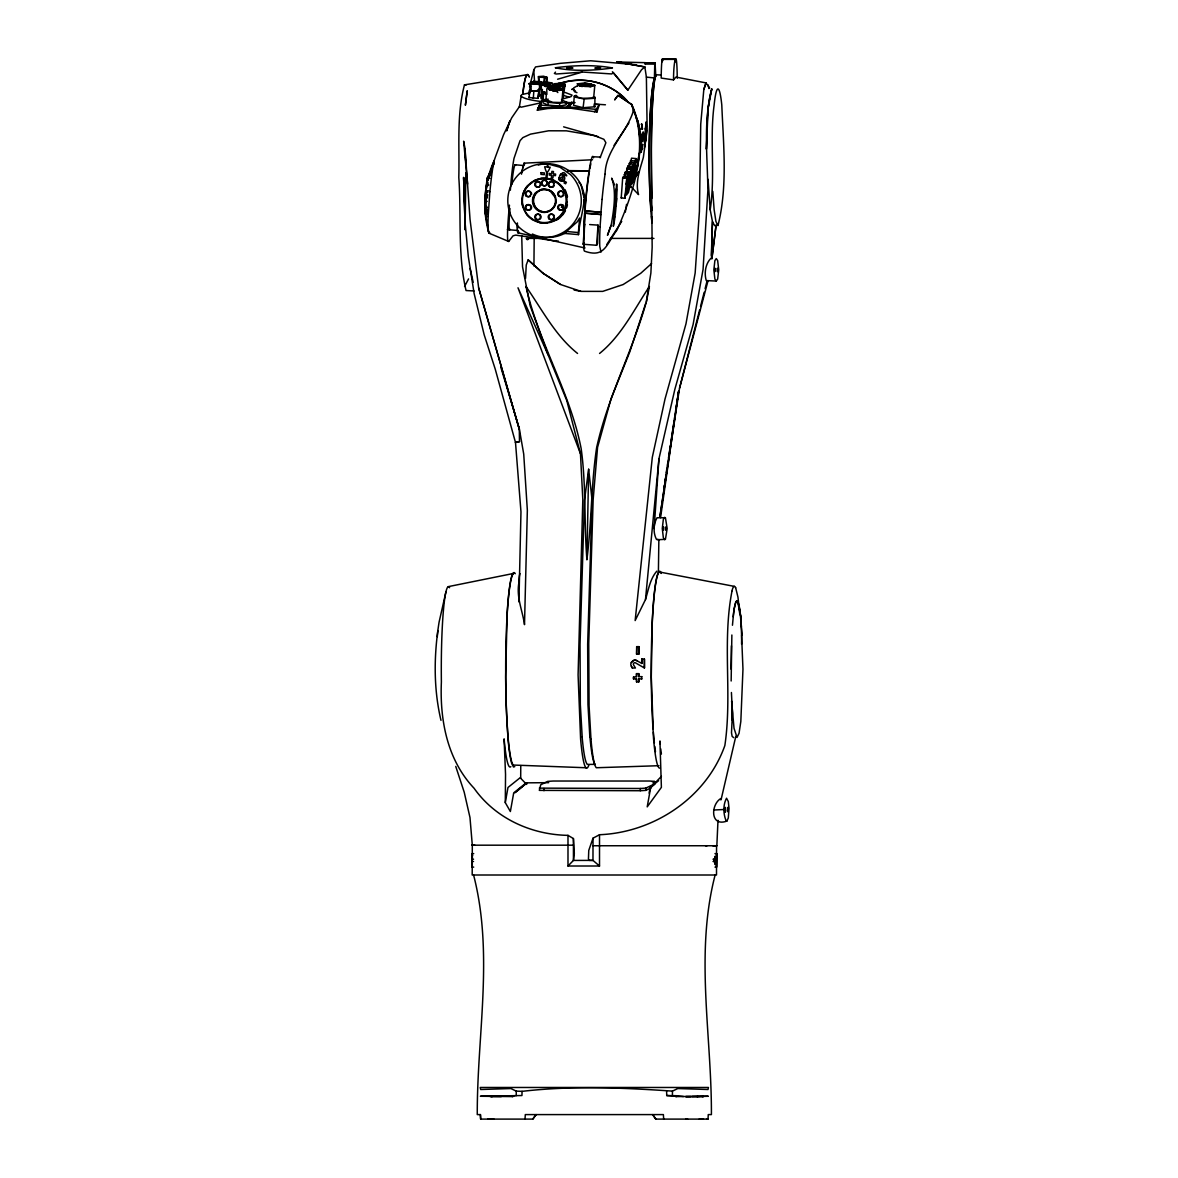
<?xml version="1.0" encoding="UTF-8"?>
<svg xmlns="http://www.w3.org/2000/svg" width="1178" height="1178" viewBox="0 0 1178 1178"><rect width="100%" height="100%" fill="white"/><g stroke="black" fill="none" stroke-linecap="round" stroke-linejoin="round"><path stroke-width="1.5" d="M478.636 287.815L519.307 429.278L478.636 287.815L470.022 219.285L465.045 148.605L463.646 141.198L467.592 184.062M448.185 586.777A82.431 7.112 -90 0 0 441.382 681.974C439.747 719.861 447.139 759.825 474.071 788.244C495.423 818.504 531.44 834.731 567.987 835.364L567.987 866.007L599.514 866.007L599.514 834.731C654.143 832.478 706.461 797.55 724.853 745.556C732.392 694.726 722.04 642.26 731.95 591.297M567.987 866.007L573.45 860.426L573.421 838.559L567.987 835.364M599.514 834.731L593.02 838.176L592.976 860.396L599.514 866.007M633.19 110.482A63.435 62.228 26.3 0 1 640.832 139.446L640.832 141.654L642.069 140.315L640.744 143.863A63.421 62.228 26.3 0 1 640.287 148.678M716.401 867.126L716.651 853.623L716.651 867.126L714.972 867.126M538.935 82.563L538.243 76.585L543.588 76.202L547.284 77.586L546.813 82.887M672.432 1095.643L672.447 1091.122L677.792 1088.546L708.007 1089.503L708.434 1087.471L480.241 1087.471L480.683 1089.503L510.899 1088.546L516.244 1091.122L516.259 1095.643M465.825 172.548L465.251 218.136L463.617 177.495L465.222 229.754L463.617 177.495M510.854 766.613A97.862 8.526 90 0 1 504.096 738.871L505.539 774.417L505.288 802.616L510.368 811.524L513.711 792.868L525.889 783.105L526.684 784.43L520.691 778.29L520.764 765.597M644.484 659.017L644.44 668.014L644.351 659.017L641.73 659.017L641.701 663.464L641.863 659.017M741.58 644.189L741.639 635.001M578.383 232.537L578.531 234.628L564.321 233.406L577.367 221.714L579.635 217.989L578.383 232.537L567.178 231.565M731.155 681.002L731.862 635.001M533.928 265.992L534.194 236.984M711.792 88.968C706.108 108.376 707.522 129.168 706.373 149.179L708.14 108.052L711.792 88.968C703.075 122.085 707.58 156.968 707.86 190.748L703.06 269.482L693.091 324.554L674.876 389.241L658.944 458.802L645.485 599.558L635.148 620.57L652.303 457.329L665.025 398.974L685.979 323.817L695.153 273.031L699.423 211.436L700.733 124.146L703.811 89.543L705.99 82.902L675.936 77.071L673.521 79.883L661.197 78.072A21.381 1.311 -90 0 1 662.213 59.386L675.421 59.386L675.436 61.816L675.936 58.9A21.381 1.311 -90 0 1 677.232 78.234M518.88 582.801C516.244 597.467 522.531 610.513 524.505 624.649L527.346 510.236L523.724 454.09L519.307 428.733L500.886 367.462M712.793 845.745L716.563 845.73L716.504 875.004L472.187 875.004L472.304 845.171L469.978 817.503L464.22 792.22L455.753 766.422M538.891 82.534L538.964 77.174L547.284 77.586M658.399 572.42L658.855 539.509M539.509 89.013L538.964 96.419L539.539 88.291L541.365 82.401L539.715 81.341L530.718 81.812L540.555 84.006L539.627 89.013M558.843 179.041L559.727 175.64L562.628 172.783A2.871 2.871 89.3 0 1 564.365 172.857C571.845 180.352 558.961 170.633 562.922 175.728A2.4 2.4 0 0 1 564.498 177.112C566.427 181.868 557.916 183.046 558.858 177.849M636.665 654.143L636.797 646.648M638.785 654.143L638.918 646.648M525.535 278.435L526.257 265.006L528.142 259.882L543.102 273.325L560.492 284.458L543.058 273.296M645.868 303.482C631.923 352.502 607.524 397.766 596.613 447.728C591.076 484.776 591.709 522.443 586.894 559.624L588.661 469.242L592.092 500.223L587.66 644.395L587.969 704.562L589.825 736.751M518.938 601.899L520.971 511.812L515.493 442.457L495.246 369.17L484.158 334.743L474.174 293.764L468.299 256.377L465.001 221.773M593.521 157.837A47.532 3.416 -85.1 0 0 584.759 211.009L583.684 247.63A47.532 3.416 -85.1 0 0 584.465 251.12C605.109 258.483 606.331 243.993 617.022 230.004C634.044 191.587 649.579 145.159 631.496 104.489L618.008 95.33L631.835 104.547C642.084 127.651 643.114 154.716 633.293 178.069M584.288 232.802L584.656 213.085L600.971 214.499L601.133 212.29L584.818 210.877L601.133 212.29M624.031 177.849L624.841 173.107L628.713 173.446L626.932 185.402L627.256 193.472L626.46 195.077L626.254 188.951L624.885 198.272L621.218 197.948L622.676 177.922L623.191 176.788L626.902 177.098L626.372 184.46L628.713 173.446M628.89 166.849L629.7 162.24L634.073 162.608L632.277 174.58L632.601 182.649M711.468 258.159L712.454 221.611L710.187 209.743L708.052 179.292M672.447 1091.122C622.455 1087.677 572.052 1085.542 522.075 1091.358L521.942 1095.54L480.374 1096.262L512.813 1096.585L512.533 1095.702M624.723 176.656L624.841 173.107M711.365 255.479L712.454 221.611L714.693 225.72M726.885 821.081L726.252 821.081C723.248 814.292 722.894 804.795 726.546 798.228L728.298 801.511L729.035 808.432L728.298 818.003L726.885 821.081C710.231 827.221 710.702 804.883 720.509 798.699L721.378 798.419L735.823 736.294M488.134 179.174L488.266 175.802L487.088 178.187L484.88 199.715L485.91 194.635M630.51 163.771L631.511 158.191L636.061 158.588L635.34 177.112L634.692 178.423L634.824 175.169L631.806 184.239L631.599 178.114L630.23 187.435L632.262 166.275L628.051 165.921L627.535 167.055L631.702 167.409M731.42 645.794L731.052 669.148M589.663 224.556L598.041 225.131L597.57 243.552L596.598 245.289L583.169 244.244L584.597 224.026L583.743 227.634M563.526 86.568L562.996 98.496L565.116 84.315L562.083 83.373L554.573 83.682L557.047 84.875L565.116 84.315L563.526 86.568L561.788 84.86M715.694 845.745L716.842 845.745L717.991 820.315L717.77 821.11M614.445 217.871C614.651 212.379 613.488 223.791 614.342 219.034M616.227 198.36L615.667 206.076M731.42 692.502L732.451 713.043L731.494 732.804L732.127 736.338L733.658 737.634M563.084 87.835L562.613 89.13L564.704 86.303L560.566 86.981L552.894 85.287L558.004 84.963L564.704 86.303L563.084 87.835L562.039 100.439M600.073 226.721L600.971 214.499M576.086 95.285L574.275 96.11L573.553 105.254L583.095 107.728L594.875 106.771L594.919 96.994M655.91 1119.1L652.656 1114.594L655.748 1119.1L708.022 1119.1L708.258 1114.594L711.409 1114.594C711.733 1034.917 694.726 953.665 715.12 875.004M544.236 83.167L544.545 77.866L544.089 83.152M546.194 83.888L546.592 76.806M612.383 71.77L627.845 90.161L641.509 69.796L644.852 66.925L616.963 61.933L644.852 66.925L646.383 77.115L647.149 129.079L643.365 157.322C640.125 169.293 634.898 182.06 638.564 194.591L630.333 186.006M487.353 196.255L485.645 196.122L485.469 201.276L487.206 201.379M640.685 145.719L640.699 146.941L638.137 121.511L635.619 116.725M525.005 1119.1L525.314 1114.594L663.376 1114.594L663.685 1119.1M654.129 528.51L658.944 458.802M485.984 193.663L484.938 210.626L488.929 233.141L508.675 241.446L513.063 235.806L515.728 235.099L554.102 240.768M486.352 188.495L487.029 181.883L495.246 157.425L503.624 134.601L511.738 117.756L519.527 106.462L521.191 107.183L540.79 102.839L541.011 101.47A25.209 4.535 4.2 0 1 522.075 94.49L529.334 92.929M537.993 98.363L538.964 90.294L537.993 98.363L529.055 97.597L530.026 89.528L529.761 93.106M530.291 92.061L530.542 88.468M533.31 98.437L533.825 91.266L529.585 90.426M564.733 102.81L573.686 102.751L566.854 102.471L569.151 103.87L567.222 107.478L540.835 108.361L539.465 107.345L539.657 104.577L542.013 100.351L545.576 100.66L542.013 100.351M543.043 100.277L543.559 93.224L546.312 94.476L545.797 101.544M548.182 99.143L543.176 100.086L542.97 102.839L547.917 105.092L559.535 106.108L566.206 104.842L566.412 102.088L561.464 99.821M547.917 105.092L548.109 102.339L543.176 100.086M559.535 106.108L559.727 103.34L566.412 102.088M616.079 206.106L616.639 198.39A22.5 1.62 -85.1 0 0 616.624 183.989L613.267 226.279L613.576 225.602A22.5 1.62 -85.1 0 0 616.079 206.106L616.639 198.39M624.885 198.272L626.902 177.098M628.905 173.048L625.017 172.71L625.518 171.576L629.464 171.914C624.635 214.897 631.923 181.206 631.202 168.395L627.094 168.042L626.829 173.063M629.464 171.914L628.507 186.816L631.202 168.395M632.262 166.275L631.717 173.637L634.073 162.608M594.11 104.209L599.308 104.636L596.922 112.043L569.18 107.964L571.61 102.339L575.07 102.619M547.196 100.174L552.732 102.324L560.433 102.501L562.466 101.264M539.657 104.577L541.1 105.122L540.835 108.361L540.098 107.669M489.871 191.719L488.252 214.823A37.667 2.621 -85.1 0 0 488.31 231.315L488.929 233.141L489.754 232.581M600.971 212.334L602.076 199.45M445.947 591.798L439.114 621.999C433.872 654.526 433.371 688.143 440.984 720.347M522.767 195.239A22.5 22.441 89.5 0 1 546.077 178.202C545.591 172.886 547.917 172.93 550.229 167.261L544.648 166.79C546.018 172.739 548.256 173.122 546.783 178.261L554.043 180.263L560.11 184.445A22.5 22.441 89.5 0 1 563.408 212.835L563.158 213.203A22.5 22.441 89.5 0 1 522.119 199.907M547.372 163.919L547.755 167.055L547.372 163.919A36.842 36.739 89.5 0 0 514.418 179.557L512.666 182.325A36.842 36.739 89.5 0 0 565.661 230.8L568.046 228.974A36.842 36.739 89.5 0 0 570.638 174.727L560.021 167.247L548.02 163.978M437.303 636.635L437.833 630.598M732.451 625.253L733.909 609.821L735.838 601.87L737.016 600.868L739.048 604.977L740.829 616.845L742.965 669.148L740.829 721.451L739.048 733.305L737.016 737.428L734.027 728.284L731.597 701.087M583.684 247.63L584.126 242.742M576.764 95.757L575.865 96.552L581.402 98.304L593.638 98.068L594.802 85.346L586.541 83.285L577.087 83.785L579.591 85.626L584.965 86.45L590.723 86.583L594.802 85.346M542.557 91.295L542.042 96.684L542.484 95.786M645.338 129.256L644.675 147.088L645.75 139.49L645.279 141.816L645.235 134.248C645.618 140.167 645.441 125.428 646.045 134.587L646.295 132.054L646.118 138.341L646.619 130.596L645.677 128.49L645.338 129.256L646.207 121.835A138.489 133.718 -6.8 0 1 646.339 126.753L646.074 125.575L645.441 128.785M598.041 225.131L596.598 245.289M486.543 188.421L487.029 183.783M632.674 182.502L634.883 160.959L636.061 158.588M541.527 97.73L542.395 89.395M641.082 147.162L642.452 147.147L642.761 144.231L640.95 149.429M712.072 250.899L712.454 247.247M530.704 86.377L529.894 89.881L530.91 90.677L537.065 91.192L538.699 90.765L540.334 84.507L538.596 83.27L531.249 82.725L528.893 83.682L530.38 85.302M583.095 107.728L584.17 98.967L595.317 98.23M711.836 258.998L716.077 225.175M711.998 257.923L716.077 225.234M529.54 86.981L533.825 69.796L535.578 66.91L560.301 63.347L590.664 60.77L636.311 64.775M588.661 469.242L584.465 500.223L580.032 644.395L580.327 704.562L582.182 736.751M640.994 152.33L642.452 147.147M660.563 517.672L678.602 391.39L675.583 411.21M710.187 209.743C715.517 175.154 709.465 139.829 714.133 105.019A68.28 5.949 90 0 1 721.79 105.019C723.425 144.909 727.813 186.757 717.962 225.616L715.929 221.493L714.133 209.64L712.808 191.469M541.085 101.337L537.33 110.246L547.844 108.538L566.927 107.625L569.151 103.87L566.986 102.471L569.151 103.87M487.486 194.503L485.778 194.355L486.102 192.191L487.81 192.338M547.682 85.994L551.451 87.29L554.234 86.789L547.682 85.994L548.418 88.129L551.378 86.038L550.141 84.566L543.294 83.756L541.394 84.728L541.07 98.643L543.912 99.188M678.602 391.39L659.886 516.906L679.529 388.239L699.614 310.02M663.818 488.679L664.363 485.086M664.907 481.478L665.452 477.87M666.277 472.466L666.822 468.859M667.381 465.266L667.926 461.658M668.471 458.051L670.385 445.446M670.93 441.838L673.949 422.019M674.493 418.411L675.038 414.803M485.645 196.122L486.278 189.467L486.691 193.133L486.102 192.191M605.065 174.211C605.654 149.385 627.226 132.628 633.543 110.276L631.496 104.489M552.173 86.657L552.673 83.476L551.113 82.725L541.777 82.313L543.029 84.006L552.673 83.476M625.327 212.114L626.534 204.354M519.365 106.977L521.206 95.698M614.415 213.748L614.916 210.685M521.574 172.444L524.077 163.168L592.534 159.752M521.501 174.167L522.325 169.912M505.288 802.616L507.983 787.478L520.308 777.598L520.691 778.29M493.096 165.848L494.245 160.429C483.76 183.267 481.979 209.007 488.929 233.141M514.83 792.838L526.89 782.84L548.712 782.663M641.333 152.33L641.362 149.945M649.107 793.118L650.109 787.508L658.62 780.675M661.418 776.346L650.683 787.493L647.208 806.871L661.388 787.36L659.945 740.962L660.254 744.084M645.279 64.466L645.249 63.067L654.777 63.317L654.423 77.954A82.327 7.171 90 0 0 649.284 141.728A82.327 7.171 90 0 0 651.979 222.863M646.457 301.73L649.402 286.475C634.103 309.593 621.498 335.715 599.558 353.459M539.215 85.965L540.334 84.507L528.893 83.682L531.116 84.625M487.147 184.872L487.751 182.399L487.707 185.844L487.147 184.872L488.87 185.02M561.302 179.939C558.313 175.257 566.485 177.731 561.302 179.939M583.67 242.756L583.169 244.244M528.51 94.004L529.364 90.559M700.527 306.471L704.179 292.247M705.092 288.684L706.918 281.571M522.649 168.292L523.621 165.642M679.529 388.239L707.904 281.248M645.485 599.558C648.474 589.928 649.976 578.943 656.823 571.168M577.514 86.347L578.28 83.771L584.656 83.314L591.003 83.977L593.756 85.361L591.165 86.436L583.375 86.053L578.619 84.978L578.28 83.771L581.284 85.582L584.656 83.314L591.238 86.406L591.003 83.977M546.062 82.401L549.699 82.696L546.062 82.401L546.43 84.58M506.746 130.891L509.75 121.201M526.831 74.759L464.471 84.86C456.519 114.855 459.626 146.705 458.802 177.436C461.496 214.838 457.417 253.771 466.046 290.539L474.012 290.966M692.016 1096.512L708.317 1096.262L675.863 1096.585L676.157 1095.702L683.446 1096.512M645.249 63.067L655.071 63.023L655.748 75.274M703.811 89.543L705.99 82.902L709.716 88.203M720.877 799.95L721.378 798.419M506.731 130.463L509.824 121.172M588.941 764.728L588.676 765.538A98.981 8.629 -90 0 1 580.592 738.93L578.089 674.92L582.815 499.619L580.459 453.707L566.795 400.623L548.079 354.799L517.996 287.785L580.459 453.707M610.984 225.41L607.465 235.305L611.132 225.396C613.223 213.321 617.081 191.999 611.647 178.143L614.518 184.799M540.113 185.461A2.812 2.798 0 0 0 537.139 181.603A2.812 2.798 0 0 0 535.283 186.095A2.812 2.798 0 0 0 540.113 185.461L540.187 185.226M593.02 838.176L588.764 850.413L588.44 859.101L589.162 860.352L592.976 860.396L573.45 860.426L574.319 853.373L573.421 838.559M491.992 170.103L487.029 181.883L492.036 170.486M651.419 787.67L645.838 790.379L640.317 790.732L539.318 790.379L540.746 784.754L547.726 781.382L553.248 781.029L649.608 781.029L654.232 781.382L654.246 783.635M654.232 781.382L652.803 784.754L645.824 788.126L640.302 788.494L539.303 788.126M569.18 107.964L571.61 102.339M621.218 197.948L621.557 197.197M573.509 89.175L571.816 89.425L573.509 89.175L574.496 91.722L576.97 92.65M537.33 110.246L537.786 109.245M538.537 107.64L540.039 104.444M489.076 174.153L489.871 172.562M490.887 170.486L491.447 169.367M491.933 168.366L492.492 167.247M493.67 164.861L494.23 163.727M529.055 97.597L529.496 96.699M539.465 107.331L541.379 103.458M571.021 67.485C557.842 68.574 581.461 68.545 569.107 67.485M572.14 68.191L567.295 68.191L572.552 68.029M600.662 67.853L595.052 68.029L599.042 67.485M654.968 62.92L654.806 64.466L654.777 63.317M638.712 172.415L633.631 179.262L639.124 171.576L637.799 173.726M599.308 104.636L594.566 111.807M464.574 286.475L468.564 278.906M578.531 234.628C579.311 222.274 583.493 210.759 584.244 198.419C583.92 175.964 559.727 158.706 538.287 165.053M606.817 244.479L621.734 221.376M614.062 145.409L628.934 122.924M636.223 166.878L635.384 168.115C636.694 164.67 639.669 165.965 636.93 165.951M644.44 668.014L635.826 663.037A1.502 1.502 0 0 0 633.646 665.084L635.457 668.014L632.291 668.014L631.364 666.395A4.123 4.108 0 0 1 631.246 662.507L633.146 660.637A4.123 4.094 -25.8 0 1 637.033 660.77L641.833 663.464M631.379 662.507L633.263 660.637A4.123 4.094 -25.2 0 1 637.151 660.77M532.765 1119.1L536.034 1114.594L532.927 1119.1L480.668 1119.1L480.418 1114.594L477.267 1114.594C477.002 1034.917 493.906 953.679 473.585 875.004M632.763 180.087L639.124 171.576L633.013 179.336L636.282 174.977M633.366 178.791L638.579 172.165M632.866 179.881L639.124 171.576L634.824 176.862M635.104 177.377L636.547 175.448M560.345 174.624L561.096 173.696M558.328 83.373L557.812 83.977L562.201 83.947L558.328 83.373L560.905 85.817M563.143 205.296L561.376 207.372L563.747 206.062L563.143 205.296A2.812 2.798 0 0 0 559.182 205.487A2.812 2.798 0 0 0 559.359 209.448L561.258 210.185A2.812 2.798 0 0 0 563.629 208.874M640.935 136.339L643.026 136.339L643.041 139.372L640.979 139.49M643.806 135.47L643.173 131.833L641.583 135.352L642.967 141.772L643.806 135.47L641.362 135.47M642.452 129.006L641.627 124.014L642.452 129.006L640.861 129.02M563.909 180.352L562.51 181.324M651.581 263.548L640.729 273.296L623.28 284.458M662.36 61.727L662.492 58.9A21.381 2.415 -90 0 1 663.229 59.916M548.374 88.806L549.625 90.073L555.736 89.926L558.195 87.849L562.259 89.086L561.582 89.97L555.383 90.308L547.785 88.232L552.276 87.393L563.496 89.366L559.035 90.47L548.374 88.806L551.348 87.628L558.195 87.849L560.11 89.837M554.897 87.864L556.163 86.819L546.99 85.302L544.825 86.347L551.407 87.761M516.185 791.763L526.89 782.84M650.683 787.493L654.924 784.077M555.515 72.108L554.367 73.448L556.075 74.008L582.83 72.064L611.794 73.949L613.252 72.521L627.845 90.161M535.563 192.691L541.733 189.113L548.757 189.732A11.809 11.78 89.5 0 1 554.558 206.4A11.809 11.78 89.5 0 1 537.374 210.244A11.809 11.78 89.5 0 1 535.563 192.691L536.019 193.059M657.191 539.789L665.437 539.303L667.175 528.539L665.437 517.76L657.029 517.775C653.378 524.151 653.068 532.736 656.426 539.303L657.825 539.303M485.778 194.355L485.498 203.308L485.086 198.787L485.469 201.276M664.731 517.289L663.347 519.307L662.286 528.539L663.347 537.772L664.731 539.789M716.283 281.056L717.667 279.053L718.727 269.821L717.667 260.588L716.283 258.571L714.884 260.588L713.839 269.821L714.884 279.053L716.283 281.056L706.285 280.585C704.061 273.429 705.416 264.019 710.658 258.571M595.553 67.706L600.397 67.706L595.302 68.191M579.429 85.611L585.672 84.772L591.017 85.935L590.119 86.598L585.672 84.772L579.429 85.611L582.388 86.48M566.265 232.464L564.512 233.332M581.785 86.509L585.672 84.772M552.88 91.383L555.383 90.308L557.857 92.561M623 284.59L602.709 291.378L581.078 291.378L574.098 290.038M557.592 79.235L582.271 72.064M533.914 180.705L541.335 178.349L549.125 178.688M554.308 185.432A2.812 2.798 0 0 1 553.012 186.846L552.084 187.14A2.812 2.798 0 0 1 548.948 184.887A2.812 2.798 0 0 1 551.024 181.633A2.812 2.798 0 0 1 554.396 183.503M514.786 766.613L513.49 767.011L511.767 763.565A97.862 8.526 -90 0 1 507.895 737.295L506.746 716.195A95.816 8.349 90 0 1 513.976 573.362L448.362 586.615L449.613 587.719M675.863 1096.585L677.217 1096.217L666.733 1095.54L666.615 1091.358M558.828 90.176L555.648 89.204L549.625 90.073L551.348 87.628L555.736 89.926M578.427 85.199L573.701 87.849L573.598 89.543L575.482 91.104M537.875 83.167L541.365 82.401M519.469 441.632L515.478 442.427L519.469 441.632L519.307 428.733M562.348 98.996L571.035 96.655L572.052 95.123L565.219 92.502M515.11 1095.658L511.473 1096.217L512.813 1096.585M551.422 85.965L545.34 86.023L541.394 84.728M713.618 810.022L724.087 809.507M553.778 91.089L557.061 90.956M658.958 765.7L596.318 767.747A98.981 8.629 -90 0 1 590.958 739.121M696.964 1096.6L699.217 1096.6M698.098 1096.6L685.773 1096.6L690.779 1096.6M567.472 171.208L589.471 170.869A44.293 3.181 -85.1 0 0 586.202 196.859M533.825 91.266L538.523 91.192M570.77 108.214L537.772 107.669M641.627 124.014L641.288 124.353M641.126 135.956L643.394 135.941M552.261 186.86L553.012 186.846M558.608 209.448A2.812 2.798 0 0 0 563.246 207.976A2.812 2.798 0 0 0 559.653 204.692A2.812 2.798 0 0 0 558.608 209.448L559.359 209.448M652.376 781.824L656.013 781.794M471.745 859.248L473.527 859.248M473.718 867.126L472.039 867.126L472.039 853.623L472.702 855.788M471.73 845.186L474.822 845.186M702.221 1096.6L703.31 1096.6L699.599 1096.6M501.283 1096.6L491.182 1096.6M490.166 1119.1L492.286 1119.1L490.931 1119.1M702.132 1119.1L703.413 1119.1L699.202 1119.1M662.345 59.018L675.671 59.018M654.997 64.083L645.47 64.083L645.441 62.67L617.007 61.963L625.091 63.082M640.876 144.585L642.437 144.585M640.92 147.5L642.128 147.5M641.362 148.575L642.673 148.575M641.112 149.076L642.187 149.076M537.094 238.398L526.213 238.398A82.327 7.171 -90 0 0 528.701 238.398M610.381 238.398L653.937 238.398M636.459 676.643L636.444 673.639L638.815 673.639L638.829 676.643M636.635 681.885L636.606 678.896L633.469 678.896L633.469 677.379L636.591 676.643L636.576 673.639M641.833 676.643L638.712 676.643L638.697 673.639M641.863 678.896L638.726 678.896L638.756 681.885M594.993 764.389L587.336 764.389A95.609 8.334 -90 0 1 582.153 737.134M573.421 845.186L471.936 845.186M593.02 845.745L716.842 845.745M705.475 845.745L707.065 845.745M472.039 853.623L473.718 853.623M714.972 853.623L716.651 853.623M713.029 859.248L715.62 859.248L715.606 861.501L713.927 861.501L713.927 859.248M471.745 861.501L473.527 861.501M713.029 861.501L715.134 861.501L715.134 864.505L714.722 861.501M487.663 1119.1L493.935 1119.1M685.773 1119.1L687.657 1119.1M706.609 1119.1L708.022 1119.1M490.181 1096.6L492.286 1096.615M568.017 170.589L589.471 170.869M666.733 1095.54L676.157 1095.702M570.078 67.455L571.463 68.324L567.119 67.853M546.71 189.673L550.317 191.16L555 197.256A11.25 11.22 89.5 0 1 535.401 207.505L533.605 204.044A11.25 11.22 89.5 0 1 546.71 189.673L548.757 189.732M585.952 767.747L513.284 765.052A96.272 8.393 90 0 1 505.642 677.159L507.144 613.252A96.537 8.408 -90 0 1 515.272 573.701M516.244 1091.122L522.075 1091.358M539.48 222.627L547.255 222.951M592.505 156.718L600.471 157.116L600.073 157.778L605.89 142.715L603.872 139.298L594.522 135.617L566.427 130.832L548.639 130.787L530.527 134.13L522.855 137.62L520.028 140.712L514.035 158.308A44.543 3.401 -86.5 0 0 510.354 190.203M539.259 95.168L542.646 95.506M533.619 81.356L537.61 82.195L533.619 81.356L534.665 83.564M594.434 104.076L605.433 104.783M555.515 240.872L558.357 241.078M600.809 214.543L584.597 213.233M571.242 108.258L540.555 107.758M548.109 102.339L559.727 103.34M630.436 160.576L634.883 160.959M628.978 163.845L633.278 164.213M626.593 169.176L630.642 169.529M514.801 164.743L523.842 165.524M624.119 174.712L627.918 175.036M622.676 177.922L626.343 178.231M487.088 178.187L489.886 178.438M486.661 209.537L485.233 210.052L485.145 206.577L487.118 207.181M485.395 207.033L488.252 214.823L484.806 198.935L485.483 210.494L487.206 210.641M485.483 210.494L487.707 211.333M485.056 211.775L487.074 212.6L485.056 211.775L484.953 209.389M487.633 216.531L485.896 216.384L485.616 212.894L487.339 213.041M485.616 212.894L487.839 213.733M507.409 229.592L518.246 230.535M487.044 190.762L488.767 190.91M541.1 105.122L567.222 107.478M569.269 107.007L596.848 109.407L596.922 112.043M598.1 67.455L600.397 67.706M646.383 77.115L654.423 77.954M485.792 196.358L487.515 196.549M551.142 89.661L555.28 90.161M660.946 75.009L655.881 74.774A82.902 5.065 -90 0 0 651.301 149.429L652.156 247.321L650.874 273.09L646.324 301.553L629.759 351.942L611.073 398.679L597.57 447.301L593.152 499.619L588.735 643.527L589.074 705.784L590.973 739.033M486.175 194.885L487.898 195.106M617.566 62.051L621.277 62.552M538.891 95.123L541.085 95.418M587.896 85.92L591.238 86.406M584.17 98.967L575.173 97.156L574.275 96.11M567.531 67.706L571.463 68.324M626.829 63.376L630.274 63.965M626.858 63.347L631.467 64.157M545.296 92.12L541.865 91.457L544.516 92.017M659.695 768.13A98.996 8.629 -90 0 1 653.525 738.444L652.332 717.063A97.126 8.467 -90 0 1 659.665 572.037L734.395 586.394M464.471 84.86L466.017 85.184M517.893 232.788L584.965 248.013A44.293 3.181 -85.1 0 1 584.303 246.732M563.599 126.841L598.277 136.692M485.851 197.448L487.545 197.933M560.772 284.59L580.887 291.349M541.777 82.313L544.265 83.579M508.675 241.446L507.983 241.048A44.528 2.989 -83.6 0 1 509.456 205.134M563.32 175.89L564.483 177.112M537.595 89.881L538.699 90.765M577.559 353.459C555.265 335.642 542.027 309.519 525.977 286.475C538.434 342.518 570.24 392.171 581.181 448.744C586.261 485.439 584.008 522.723 586.894 559.624M528.142 259.882L543.102 273.325M556.325 181.662L562.083 186.934L565.69 193.855M526.522 214.367L532.265 219.638M627.27 100.778L623.545 97.111A64.245 63.023 26.3 0 0 558.946 83.609M631.069 103.767L631.835 104.547M579.046 182.516L580.769 184.269M555.648 89.204L556.664 90.323M593.889 105.652L594.875 106.771M601.03 252.107L599.779 246.496A47.017 3.372 -85.1 0 1 600.103 226.603M553.454 86.038L554.941 87.908M584.656 83.314L586.232 85.67M538.596 83.27L540.128 85.582M485.896 216.384L485.365 212.452M631.496 666.395L632.424 668.014M524.077 163.168L524.608 164.213M593.152 96.905L593.638 98.068M737.487 601.045L740.829 616.845M548.079 354.799L530.144 305.75L522.531 266.832L521.721 235.733M544.648 93.15L546.872 94.373L546.754 88.733M735.617 587.572L737.973 597.217L739.637 613.237M708.199 85.007L708.891 88.571M473.188 282.278L470.125 268.51M738.046 601.899L739.902 610.263L742.169 635.001M581.107 185.005L583.979 197.359L583.125 190.954M472.26 857.113L472.525 858.394M534.621 82.386L533.781 70.194M652.008 198.11A81.547 4.977 90 0 1 652.008 116.548A81.547 4.977 90 0 1 656.323 75.79A81.547 7.112 -90 0 0 650.168 198.11L652.156 210.14M654.364 742.862L653.392 732.392M654.806 746.396L655.454 751.682M517.613 228.576L517.392 222.936M650.168 198.11L651.095 210.759M651.493 216.178L651.758 219.8M653.186 728.932L651.272 677.306L652.288 620.585A97.833 8.526 -90 0 1 661.094 572.655M628.051 165.921L628.183 168.16M627.094 168.042L627.27 170.795M485.969 211.186L486.102 213.586M465.045 148.605L465.575 160.385M480.418 1114.594L480.624 1119.1M741.153 621.881L741.345 626.799M530.807 84.227L530.91 90.677M732.039 719.92L731.862 703.295M638.859 678.896L638.888 681.885L636.503 681.885L636.473 678.896M641.716 676.643L641.73 678.896M633.587 676.643L633.602 678.896M645.824 788.126L645.838 790.379M640.302 788.494L640.317 790.732M543.941 788.494L543.956 790.732M643.026 136.339L643.041 139.372M472.275 862.119L472.29 867.126M715.134 859.248L715.134 856.244L714.722 859.248M714.118 859.248L714.118 861.501M489.901 191.764A37.711 2.606 -85 0 1 493.096 166.083M602.061 199.421A47.017 3.401 -85.1 0 1 605.065 174.138M564.365 95.698A24.488 4.403 4.2 0 1 568.856 97.273M510.103 229.298A32.631 2.179 -83.6 0 1 509.986 208.477M511.782 184.49A32.631 2.489 -86.5 0 1 515.655 165.273M673.521 79.883A21.381 2.415 -90 0 1 675.421 59.386M518.924 583.036A96.684 8.32 81.2 0 1 519.969 573.568M594.993 764.272A95.609 8.305 90 0 1 589.884 736.073M522.782 94.196A82.887 7.23 90 0 1 529.32 77.218M522.929 93.43A82.327 7.171 -90 0 1 528.701 76.261M640.052 150.269A63.421 62.228 26.3 0 1 636.783 162.373M625.562 99.438A63.435 62.228 26.3 0 0 623.309 96.949A63.465 62.257 26.3 0 0 558.49 84.05M731.95 590.944A82.784 7.215 89.9 0 1 735.617 587.778M661.403 754.067A98.967 8.629 -90 0 1 660.725 748.84M659.665 572.037A97.259 8.482 90 0 1 661.123 573.436M733.187 616.845A68.28 5.949 90 0 1 737.016 600.868M529.747 184.475A22.5 22.441 89.5 0 1 532.132 182.457M550.185 178.673A22.5 22.441 89.5 0 1 553.174 179.557M564.866 189.525A22.5 22.441 89.5 0 1 566.22 192.382M566.751 193.855A22.5 22.441 89.5 0 1 567.472 196.888M567.428 204.707A22.5 22.441 89.5 0 1 566.633 207.77M565.455 210.641A22.5 22.441 89.5 0 1 562.053 215.662M560.831 216.929A22.5 22.441 89.5 0 1 557.091 219.815M522.914 207.446A22.5 22.441 89.5 0 1 527.729 185.476M566.721 201.615A22.5 22.441 89.5 0 1 554.676 220.595M555.957 201.129A11.25 11.22 89.5 0 1 539.863 210.774A11.25 11.22 89.5 0 1 537.404 192.147A11.25 11.22 89.5 0 1 555.442 197.256M547.24 184.107A2.812 2.798 0 0 1 542.867 185.196A2.812 2.798 0 0 1 543.058 180.705A2.812 2.798 0 0 1 547.314 182.178M539.774 186.742A2.812 2.798 0 0 1 535.975 186.021A2.812 2.798 0 0 1 536.476 182.207A2.812 2.798 0 0 1 540.334 182.472M540.849 183.297A2.812 2.798 0 0 1 540.938 185.226M530.468 196.152A2.812 2.798 0 0 1 526.64 195.754A2.812 2.798 0 0 1 526.802 191.911A2.812 2.798 0 0 1 530.66 191.852M531.249 192.618A2.812 2.798 0 0 1 531.514 194.532M531.145 205.9A2.812 2.798 0 0 1 529.246 210.185A2.812 2.798 0 0 1 526.051 206.739A2.812 2.798 0 0 1 530.483 205.178M540.525 215.221A2.812 2.798 0 0 1 536.8 219.299M536.078 218.652A2.812 2.798 0 0 1 539.804 214.558M554.44 217.753A2.812 2.798 0 0 1 550.759 219.535A2.812 2.798 0 0 1 549.184 215.78A2.812 2.798 0 0 1 553.042 214.425M553.822 215.014A2.812 2.798 0 0 1 554.352 215.839M563.732 195.18A2.812 2.798 0 0 1 563.128 195.946M562.318 196.476A2.812 2.798 0 0 1 558.431 194.002A2.812 2.798 0 0 1 562.083 191.204M562.937 191.646A2.812 2.798 0 0 1 563.599 192.367M518.791 231.845A35.001 2.518 -85.1 0 1 517.171 223.658M583.964 228.974A44.293 3.181 -85.1 0 1 586.04 198.581M589.825 168.852A44.293 3.181 -85.1 0 1 590.841 163.86M566.132 232.581A36.842 36.739 89.5 0 1 532.368 234.024M562.083 175.713A1.973 1.958 0 0 1 563.32 175.89M584.259 199.524L584.244 201.791L584.259 199.524M636.665 646.648L636.532 654.143L638.918 654.143L639.05 646.648L636.665 646.648M663.332 527.405C663.229 535.43 664.156 524.622 663.332 527.405M665.791 527.405C665.614 535.445 666.645 524.578 665.791 527.405M714.884 268.687C714.737 276.432 715.738 266.419 714.884 268.687M717.328 268.687C717.211 276.756 718.168 265.83 717.328 268.687M635.236 164.493L634.191 172.754L635.236 164.493M616.065 191.131C616.109 196.49 616.889 183.68 616.065 191.131M728.004 810.346L727.871 811.848L727.813 807.372L728.004 810.346M541.085 172.651L540.938 174.373L544.31 174.668L544.442 172.945L541.07 172.651M549.36 173.519L549.213 175.08L551.554 175.286L551.333 177.642L552.953 177.775L553.145 175.419L555.471 175.625L555.604 174.064L553.277 173.858L553.483 171.517L551.878 171.37L551.672 173.726L549.346 173.519M465.413 105.092L467.18 91L465.413 105.092M725.545 810.346L725.383 812.187L725.353 807.372L725.545 810.346M564.91 181.456L564.071 182.973L565.573 183.797L566.412 182.295L564.895 181.456M555.427 67.764C572.699 71.534 594.168 70.665 612.457 67.941C594.11 64.613 574.098 65.246 555.427 67.764M615.814 98.113L614.636 99.939L618.008 95.418L615.814 98.113M534.135 181.206L532.353 182.251A21.94 21.881 89.5 0 0 525.889 212.57L526.919 214.028A21.94 21.881 89.5 0 0 547.152 222.392L548.874 222.097A21.94 21.881 89.5 0 0 565.646 196.034L565.116 194.031A21.94 21.881 89.5 0 0 534.135 181.206M549.257 84.963L544.589 84.418L549.257 84.963M535.416 83.358L532.441 83.432L537.183 84.05L535.416 83.358M528.024 204.604L527.906 204.604A2.812 2.798 0 0 0 525.462 208.565A2.812 2.798 0 0 0 530.056 209.36A2.812 2.798 0 0 0 529.099 204.825L528.024 204.604M560.139 85.538L556.62 85.493L560.581 86.215L560.139 85.538M526.11 196.004A2.812 2.798 0 0 0 530.763 194.532A2.812 2.798 0 0 0 527.17 191.263A2.812 2.798 0 0 0 526.11 196.004M548.933 218.813A2.812 2.798 0 0 0 553.689 217.768A2.812 2.798 0 0 0 550.406 214.19A2.812 2.798 0 0 0 548.933 218.813M536.049 219.314A2.812 2.798 0 0 0 540.363 217.061A2.812 2.798 0 0 0 536.255 214.455A2.812 2.798 0 0 0 536.049 219.314M549.449 186.728A2.812 2.798 0 0 0 553.778 184.49A2.812 2.798 0 0 0 549.655 181.883A2.812 2.798 0 0 0 549.449 186.728M542.719 185.402A2.812 2.798 0 0 0 547.048 183.15A2.812 2.798 0 0 0 542.94 180.543A2.812 2.798 0 0 0 542.719 185.402M558.77 196.108A2.812 2.798 0 0 0 563.275 194.252A2.812 2.798 0 0 0 559.403 191.292A2.812 2.798 0 0 0 558.77 196.108"/></g></svg>
